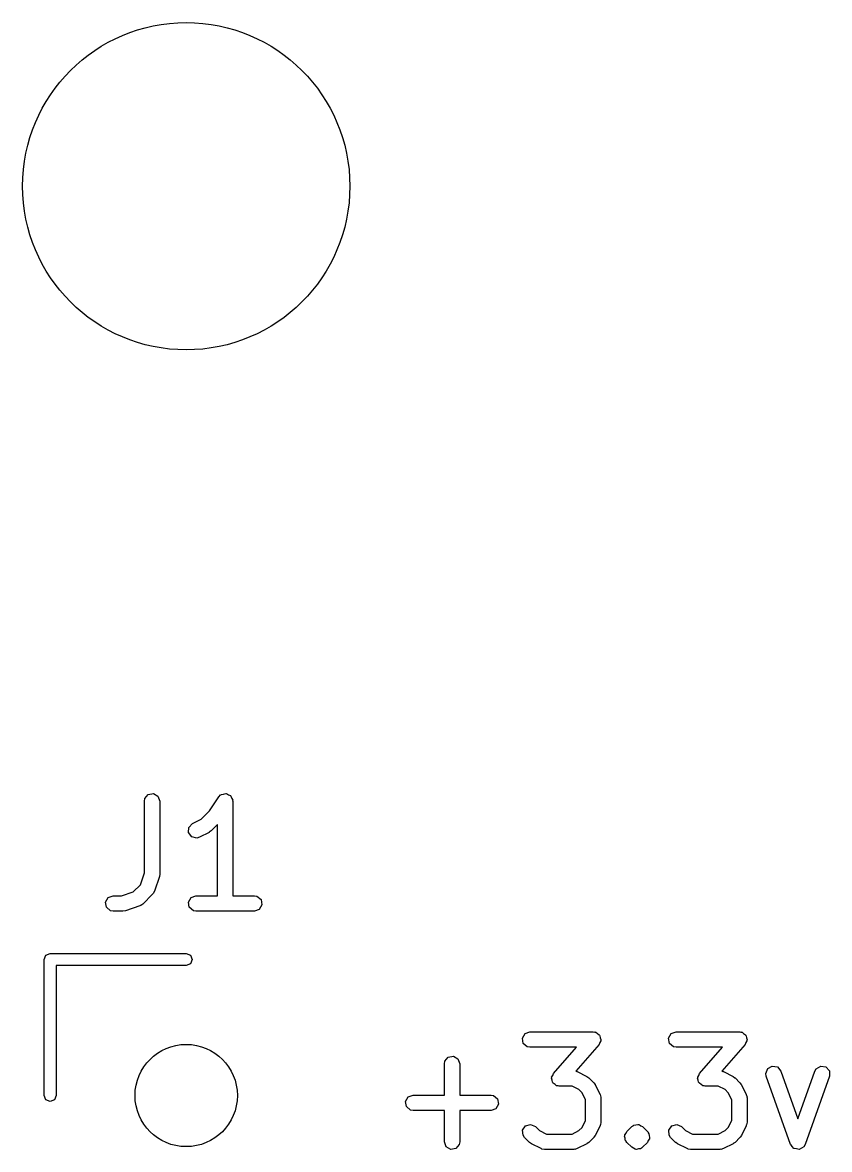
# Model space of a CAD drawing. Extents: x 123.1 to 171.8, y -132.4 to -71.4.
# Drawn here: x 124.13 to 132.02, y -83.08 to -72.06 of the extents above; entities that cross this region are included whole.
import ezdxf

# ---------------------------------------------------------------- set-up
doc = ezdxf.new("R2010")
doc.units = 0
doc.layers.add('BLACK', color=7, linetype='CONTINUOUS')

msp = doc.modelspace()

# ---------------------------------------------------------------- linework, layer by layer
at = {"layer": 'BLACK', "linetype": 'CONTINUOUS'}
for p, q in [((125.322, -79.6724), (125.326, -79.6467)), ((125.326, -79.6467), (125.359, -79.6074)), ((125.359, -79.6074), (125.41, -79.5985)), ((125.41, -79.5985), (125.454, -79.6242)), ((125.454, -79.6242), (125.472, -79.6724)), ((125.957, -79.7675), (126.049, -79.6308)), ((126.049, -79.6308), (126.067, -79.6119)), ((126.067, -79.6119), (126.071, -79.6107)), ((126.071, -79.6107), (126.073, -79.6074)), ((126.073, -79.6074), (126.095, -79.6037)), ((126.095, -79.6037), (126.116, -79.5975)), ((126.116, -79.5975), (126.12, -79.5993)), ((126.12, -79.5993), (126.124, -79.5985)), ((126.124, -79.5985), (126.143, -79.6094)), ((126.143, -79.6094), (126.163, -79.6181)), ((126.163, -79.6181), (126.165, -79.622)), ((126.165, -79.622), (126.168, -79.6242)), ((126.168, -79.6242), (126.176, -79.6446)), ((126.176, -79.6446), (126.185, -79.6641)), ((125.322, -80.3745), (125.322, -79.6724)), ((125.472, -79.6724), (125.472, -80.3867)), ((126.185, -79.6641), (126.184, -79.6683)), ((126.184, -79.6683), (126.186, -79.6724)), ((126.186, -79.6724), (126.186, -80.5974)), ((125.792, -79.891), (125.876, -79.8488)), ((125.876, -79.8488), (125.957, -79.7675)), ((125.753, -79.9795), (125.756, -79.9283)), ((125.784, -80.0207), (125.753, -79.9795)), ((125.756, -79.9283), (125.792, -79.891)), ((125.954, -79.9776), (125.859, -80.0252)), ((125.955, -79.9764), (125.954, -79.9776)), ((125.974, -79.9635), (125.955, -79.9764)), ((126.036, -79.9011), (125.974, -79.9635)), ((126.036, -80.5974), (126.036, -79.9011)), ((125.834, -80.0326), (125.784, -80.0207)), ((125.859, -80.0252), (125.834, -80.0326)), ((125.283, -80.489), (125.322, -80.3745)), ((125.468, -80.4104), (125.42, -80.5532)), ((125.472, -80.3867), (125.468, -80.4087)), ((125.468, -80.4087), (125.468, -80.4104)), ((125.213, -80.5592), (125.283, -80.489)), ((124.942, -80.6594), (124.968, -80.6149)), ((124.968, -80.6149), (125.016, -80.5974)), ((125.016, -80.5974), (125.099, -80.5974)), ((125.099, -80.5974), (125.213, -80.5592)), ((125.402, -80.5826), (125.307, -80.6778)), ((125.404, -80.5785), (125.402, -80.5826)), ((125.408, -80.5761), (125.404, -80.5785)), ((125.42, -80.5532), (125.408, -80.5761)), ((125.751, -80.6594), (125.777, -80.6149)), ((125.777, -80.6149), (125.825, -80.5974)), ((125.825, -80.5974), (126.036, -80.5974)), ((126.186, -80.5974), (126.397, -80.5974)), ((126.397, -80.5974), (126.422, -80.6019)), ((126.422, -80.6019), (126.462, -80.6349)), ((126.462, -80.6349), (126.471, -80.6854)), ((124.951, -80.7099), (124.942, -80.6594)), ((124.99, -80.7429), (124.951, -80.7099)), ((125.016, -80.7474), (124.99, -80.7429)), ((125.111, -80.7474), (125.016, -80.7474)), ((125.112, -80.7468), (125.111, -80.7474)), ((125.135, -80.7435), (125.112, -80.7468)), ((125.278, -80.6959), (125.135, -80.7435)), ((125.281, -80.6931), (125.278, -80.6959)), ((125.286, -80.6927), (125.281, -80.6931)), ((125.307, -80.6778), (125.286, -80.6927)), ((125.76, -80.7099), (125.751, -80.6594)), ((125.8, -80.7429), (125.76, -80.7099)), ((125.825, -80.7474), (125.8, -80.7429)), ((126.397, -80.7474), (125.825, -80.7474)), ((126.445, -80.7298), (126.397, -80.7474)), ((126.471, -80.6854), (126.445, -80.7298)), ((124.34, -81.22), (124.358, -81.1776)), ((124.358, -81.1776), (124.4, -81.16)), ((124.4, -81.16), (125.73, -81.16)), ((125.73, -81.16), (125.772, -81.1776)), ((125.772, -81.1776), (125.79, -81.22)), ((124.34, -82.55), (124.34, -81.22)), ((125.73, -81.28), (124.46, -81.28)), ((124.46, -81.28), (124.46, -82.55)), ((125.772, -81.2624), (125.73, -81.28)), ((125.79, -81.22), (125.772, -81.2624)), ((129.017, -81.9894), (129.043, -81.9449)), ((129.043, -81.9449), (129.091, -81.9274)), ((129.091, -81.9274), (129.71, -81.9274)), ((129.71, -81.9274), (129.721, -81.9293)), ((129.721, -81.9293), (129.725, -81.9288)), ((129.725, -81.9288), (129.727, -81.9304)), ((129.727, -81.9304), (129.736, -81.9319)), ((129.736, -81.9319), (129.751, -81.9449)), ((129.751, -81.9449), (129.768, -81.9554)), ((129.768, -81.9554), (129.77, -81.961)), ((129.77, -81.961), (129.775, -81.9649)), ((129.775, -81.9649), (129.778, -81.9848)), ((130.446, -81.9894), (130.471, -81.9449)), ((130.471, -81.9449), (130.52, -81.9274)), ((130.52, -81.9274), (131.139, -81.9274)), ((131.139, -81.9274), (131.15, -81.9293)), ((131.15, -81.9293), (131.153, -81.9288)), ((131.153, -81.9288), (131.156, -81.9304)), ((131.156, -81.9304), (131.164, -81.9319)), ((131.164, -81.9319), (131.18, -81.9449)), ((131.18, -81.9449), (131.197, -81.9554)), ((131.197, -81.9554), (131.199, -81.961)), ((131.199, -81.961), (131.204, -81.9649)), ((131.204, -81.9649), (131.207, -81.9848)), ((129.026, -82.0399), (129.017, -81.9894)), ((129.065, -82.0729), (129.026, -82.0399)), ((129.091, -82.0774), (129.065, -82.0729)), ((129.545, -82.0774), (129.091, -82.0774)), ((129.32, -82.3339), (129.545, -82.0774)), ((129.766, -82.0518), (129.539, -82.3118)), ((129.774, -82.0329), (129.766, -82.0518)), ((129.784, -82.0154), (129.774, -82.0329)), ((129.778, -81.9848), (129.785, -82.0039)), ((129.785, -82.0039), (129.783, -82.0095)), ((129.783, -82.0095), (129.784, -82.0154)), ((130.455, -82.0399), (130.446, -81.9894)), ((130.494, -82.0729), (130.455, -82.0399)), ((130.52, -82.0774), (130.494, -82.0729)), ((130.973, -82.0774), (130.52, -82.0774)), ((130.749, -82.3339), (130.973, -82.0774)), ((131.195, -82.0518), (130.968, -82.3118)), ((131.202, -82.0329), (131.195, -82.0518)), ((131.212, -82.0154), (131.202, -82.0329)), ((131.207, -81.9848), (131.214, -82.0039)), ((131.214, -82.0039), (131.211, -82.0095)), ((131.211, -82.0095), (131.212, -82.0154)), ((128.259, -82.2148), (128.292, -82.1755)), ((128.292, -82.1755), (128.342, -82.1666)), ((128.342, -82.1666), (128.387, -82.1923)), ((128.254, -82.2405), (128.259, -82.2148)), ((128.254, -82.5464), (128.254, -82.2405)), ((128.387, -82.1923), (128.404, -82.2405)), ((128.404, -82.2405), (128.404, -82.5464)), ((131.397, -82.3353), (131.415, -82.2872)), ((131.415, -82.2872), (131.459, -82.2618)), ((131.459, -82.2618), (131.51, -82.271)), ((131.51, -82.271), (131.543, -82.3105)), ((131.877, -82.3105), (131.89, -82.2879)), ((131.89, -82.2879), (131.935, -82.2619)), ((131.935, -82.2619), (131.985, -82.2705)), ((131.985, -82.2705), (132.018, -82.3096)), ((129.302, -82.3818), (129.304, -82.3762)), ((129.308, -82.4009), (129.302, -82.3818)), ((129.303, -82.3703), (129.313, -82.3528)), ((129.304, -82.3762), (129.303, -82.3703)), ((129.312, -82.4208), (129.308, -82.4009)), ((129.313, -82.3528), (129.32, -82.3339)), ((129.539, -82.3118), (129.545, -82.3129)), ((129.545, -82.3129), (129.549, -82.3157)), ((129.549, -82.3157), (129.553, -82.3163)), ((129.553, -82.3163), (129.648, -82.3639)), ((129.648, -82.3639), (129.666, -82.3772)), ((129.666, -82.3772), (129.668, -82.3779)), ((129.668, -82.3779), (129.715, -82.4255)), ((130.73, -82.3818), (130.732, -82.3762)), ((130.737, -82.4009), (130.73, -82.3818)), ((130.731, -82.3703), (130.741, -82.3528)), ((130.732, -82.3762), (130.731, -82.3703)), ((130.74, -82.4208), (130.737, -82.4009)), ((130.741, -82.3528), (130.749, -82.3339)), ((130.968, -82.3118), (130.974, -82.3129)), ((130.974, -82.3129), (130.977, -82.3157)), ((130.977, -82.3157), (130.982, -82.3163)), ((130.982, -82.3163), (131.077, -82.3639)), ((131.077, -82.3639), (131.095, -82.3772)), ((131.095, -82.3772), (131.096, -82.3779)), ((131.096, -82.3779), (131.144, -82.4255)), ((131.401, -82.3609), (131.397, -82.3353)), ((131.639, -83.0276), (131.401, -82.3609)), ((131.543, -82.3105), (131.71, -82.7794)), ((131.71, -82.7794), (131.877, -82.3105)), ((132.019, -82.3609), (131.781, -83.0276)), ((132.018, -82.3096), (132.019, -82.3609)), ((129.316, -82.4247), (129.312, -82.4208)), ((129.318, -82.4303), (129.316, -82.4247)), ((129.336, -82.4408), (129.318, -82.4303)), ((129.351, -82.4538), (129.336, -82.4408)), ((129.359, -82.4553), (129.351, -82.4538)), ((129.362, -82.4569), (129.359, -82.4553)), ((129.366, -82.4564), (129.362, -82.4569)), ((129.377, -82.4583), (129.366, -82.4564)), ((129.502, -82.4583), (129.377, -82.4583)), ((129.57, -82.4926), (129.502, -82.4583)), ((129.601, -82.523), (129.57, -82.4926)), ((129.715, -82.4255), (129.728, -82.4439)), ((129.728, -82.4439), (129.729, -82.445)), ((129.729, -82.445), (129.777, -82.5403)), ((130.745, -82.4247), (130.74, -82.4208)), ((130.747, -82.4303), (130.745, -82.4247)), ((130.764, -82.4408), (130.747, -82.4303)), ((130.78, -82.4538), (130.764, -82.4408)), ((130.788, -82.4553), (130.78, -82.4538)), ((130.791, -82.4569), (130.788, -82.4553)), ((130.794, -82.4564), (130.791, -82.4569)), ((130.805, -82.4583), (130.794, -82.4564)), ((130.93, -82.4583), (130.805, -82.4583)), ((130.999, -82.4926), (130.93, -82.4583)), ((131.029, -82.523), (130.999, -82.4926)), ((131.144, -82.4255), (131.157, -82.4439)), ((131.157, -82.4439), (131.158, -82.445)), ((131.158, -82.445), (131.206, -82.5403)), ((124.358, -82.5924), (124.34, -82.55)), ((124.4, -82.61), (124.358, -82.5924)), ((124.442, -82.5924), (124.4, -82.61)), ((124.46, -82.55), (124.442, -82.5924)), ((127.874, -82.6084), (127.9, -82.564)), ((127.883, -82.6589), (127.874, -82.6084)), ((127.9, -82.564), (127.948, -82.5464)), ((127.948, -82.5464), (128.254, -82.5464)), ((128.404, -82.5464), (128.71, -82.5464)), ((128.71, -82.5464), (128.736, -82.551)), ((128.736, -82.551), (128.775, -82.5839)), ((128.775, -82.5839), (128.784, -82.6345)), ((129.635, -82.5915), (129.601, -82.523)), ((129.635, -82.7942), (129.635, -82.5915)), ((129.777, -82.5403), (129.785, -82.5652)), ((129.785, -82.5652), (129.783, -82.5696)), ((129.783, -82.5696), (129.785, -82.5738)), ((129.785, -82.5738), (129.785, -82.8119)), ((131.064, -82.5915), (131.029, -82.523)), ((131.064, -82.7942), (131.064, -82.5915)), ((131.206, -82.5403), (131.213, -82.5652)), ((131.213, -82.5652), (131.212, -82.5696)), ((131.212, -82.5696), (131.214, -82.5738)), ((131.214, -82.5738), (131.214, -82.8119)), ((127.922, -82.6919), (127.883, -82.6589)), ((127.948, -82.6964), (127.922, -82.6919)), ((128.254, -82.6964), (127.948, -82.6964)), ((128.254, -83.0024), (128.254, -82.6964)), ((128.71, -82.6964), (128.404, -82.6964)), ((128.404, -82.6964), (128.404, -83.0024)), ((128.758, -82.6789), (128.71, -82.6964)), ((128.784, -82.6345), (128.758, -82.6789)), ((129.019, -82.8877), (129.048, -82.8457)), ((129.048, -82.8457), (129.097, -82.8324)), ((129.097, -82.8324), (129.144, -82.8541)), ((129.601, -82.8627), (129.635, -82.7942)), ((129.777, -82.8454), (129.729, -82.9407)), ((129.778, -82.841), (129.777, -82.8454)), ((129.78, -82.8376), (129.778, -82.841)), ((129.785, -82.8119), (129.78, -82.8376)), ((130.086, -82.8541), (130.094, -82.8484)), ((130.094, -82.8484), (130.096, -82.8457)), ((130.096, -82.8457), (130.099, -82.8448)), ((130.099, -82.8447), (130.101, -82.8422)), ((130.099, -82.8448), (130.099, -82.8447)), ((130.101, -82.8422), (130.103, -82.8418)), ((130.103, -82.8418), (130.107, -82.8392)), ((130.107, -82.8392), (130.126, -82.8375)), ((130.126, -82.8375), (130.145, -82.8324)), ((130.145, -82.8324), (130.148, -82.8339)), ((130.148, -82.8339), (130.152, -82.8333)), ((130.152, -82.8333), (130.155, -82.835)), ((130.155, -82.835), (130.158, -82.8347)), ((130.158, -82.8347), (130.174, -82.8459)), ((130.174, -82.8459), (130.192, -82.8541)), ((130.447, -82.8877), (130.477, -82.8457)), ((130.477, -82.8457), (130.526, -82.8324)), ((130.526, -82.8324), (130.573, -82.8541)), ((131.029, -82.8627), (131.064, -82.7942)), ((131.206, -82.8454), (131.158, -82.9407)), ((131.209, -82.8376), (131.206, -82.841)), ((131.206, -82.841), (131.206, -82.8454)), ((131.214, -82.8119), (131.209, -82.8376)), ((129.023, -82.9388), (129.019, -82.8877)), ((129.038, -82.9602), (129.023, -82.9388)), ((129.086, -83.0078), (129.038, -82.9602)), ((129.144, -82.8541), (129.183, -82.8931)), ((129.183, -82.8931), (129.252, -82.9274)), ((129.252, -82.9274), (129.502, -82.9274)), ((129.502, -82.9274), (129.57, -82.8931)), ((129.57, -82.8931), (129.601, -82.8627)), ((129.715, -82.9602), (129.668, -83.0078)), ((129.716, -82.9587), (129.715, -82.9602)), ((129.729, -82.9407), (129.716, -82.9587)), ((130.016, -82.9482), (130.019, -82.9421)), ((130.021, -82.967), (130.016, -82.9482)), ((130.019, -82.9354), (130.03, -82.9194)), ((130.019, -82.9421), (130.019, -82.9354)), ((130.03, -82.9194), (130.038, -82.9017)), ((130.038, -82.9017), (130.086, -82.8541)), ((130.192, -82.8541), (130.239, -82.9017)), ((130.239, -82.9017), (130.245, -82.9098)), ((130.245, -82.9098), (130.248, -82.9117)), ((130.248, -82.9117), (130.248, -82.915)), ((130.248, -82.915), (130.254, -82.9231)), ((130.254, -82.9231), (130.256, -82.9425)), ((130.256, -82.9425), (130.261, -82.9613)), ((130.452, -82.9388), (130.447, -82.8877)), ((130.466, -82.9602), (130.452, -82.9388)), ((130.514, -83.0078), (130.466, -82.9602)), ((130.573, -82.8541), (130.612, -82.8931)), ((130.612, -82.8931), (130.68, -82.9274)), ((130.68, -82.9274), (130.93, -82.9274)), ((130.93, -82.9274), (130.999, -82.8931)), ((130.999, -82.8931), (131.029, -82.8627)), ((131.144, -82.9602), (131.096, -83.0078)), ((131.145, -82.9587), (131.144, -82.9602)), ((131.158, -82.9407), (131.145, -82.9587)), ((128.272, -83.0506), (128.254, -83.0024)), ((128.316, -83.0762), (128.272, -83.0506)), ((128.367, -83.0673), (128.316, -83.0762)), ((128.4, -83.028), (128.367, -83.0673)), ((128.404, -83.0024), (128.4, -83.028)), ((129.087, -83.0085), (129.086, -83.0078)), ((129.105, -83.0218), (129.087, -83.0085)), ((129.2, -83.0695), (129.105, -83.0218)), ((129.205, -83.07), (129.2, -83.0695)), ((129.208, -83.0729), (129.205, -83.07)), ((129.553, -83.0695), (129.528, -83.0769)), ((129.648, -83.0218), (129.553, -83.0695)), ((129.649, -83.0207), (129.648, -83.0218)), ((129.668, -83.0078), (129.649, -83.0207)), ((130.023, -82.9865), (130.021, -82.967)), ((130.029, -82.9946), (130.023, -82.9865)), ((130.03, -82.9978), (130.029, -82.9946)), ((130.032, -82.9997), (130.03, -82.9978)), ((130.038, -83.0078), (130.032, -82.9997)), ((130.086, -83.0554), (130.038, -83.0078)), ((130.103, -83.0636), (130.086, -83.0554)), ((130.119, -83.0748), (130.103, -83.0636)), ((130.17, -83.0704), (130.151, -83.0721)), ((130.174, -83.0677), (130.17, -83.0704)), ((130.176, -83.0673), (130.174, -83.0677)), ((130.178, -83.0648), (130.176, -83.0673)), ((130.182, -83.0638), (130.178, -83.0647)), ((130.178, -83.0647), (130.178, -83.0648)), ((130.184, -83.0611), (130.182, -83.0638)), ((130.192, -83.0554), (130.184, -83.0611)), ((130.239, -83.0078), (130.192, -83.0554)), ((130.247, -82.9901), (130.239, -83.0078)), ((130.259, -82.9742), (130.247, -82.9901)), ((130.261, -82.9613), (130.258, -82.9674)), ((130.258, -82.9674), (130.259, -82.9742)), ((130.516, -83.0085), (130.514, -83.0078)), ((130.534, -83.0218), (130.516, -83.0085)), ((130.629, -83.0695), (130.534, -83.0218)), ((130.633, -83.07), (130.629, -83.0695)), ((130.637, -83.0729), (130.633, -83.07)), ((130.982, -83.0695), (130.957, -83.0769)), ((131.077, -83.0218), (130.982, -83.0695)), ((131.078, -83.0207), (131.077, -83.0218)), ((131.096, -83.0078), (131.078, -83.0207)), ((131.64, -83.028), (131.639, -83.0276)), ((131.64, -83.0285), (131.64, -83.028)), ((131.656, -83.0477), (131.64, -83.0285)), ((131.672, -83.0671), (131.656, -83.0477)), ((131.673, -83.0672), (131.672, -83.0671)), ((131.673, -83.0676), (131.673, -83.0672)), ((131.698, -83.0718), (131.673, -83.0676)), ((131.745, -83.0634), (131.723, -83.0762)), ((131.767, -83.0509), (131.745, -83.0634)), ((131.768, -83.0502), (131.767, -83.0505)), ((131.767, -83.0505), (131.767, -83.0509)), ((131.781, -83.0276), (131.768, -83.0502)), ((129.234, -83.0774), (129.208, -83.0729)), ((129.52, -83.0774), (129.234, -83.0774)), ((129.524, -83.0758), (129.52, -83.0774)), ((129.528, -83.0769), (129.524, -83.0758)), ((130.123, -83.0745), (130.119, -83.0748)), ((130.126, -83.0762), (130.123, -83.0745)), ((130.129, -83.0756), (130.126, -83.0762)), ((130.132, -83.0771), (130.129, -83.0756)), ((130.151, -83.0721), (130.132, -83.0771)), ((130.662, -83.0774), (130.637, -83.0729)), ((130.948, -83.0774), (130.662, -83.0774)), ((130.952, -83.0758), (130.948, -83.0774)), ((130.957, -83.0769), (130.952, -83.0758)), ((131.723, -83.0763), (131.698, -83.0718)), ((131.723, -83.0762), (131.723, -83.0761)), ((131.723, -83.0761), (131.723, -83.0763))]:
    msp.add_line(p, q, dxfattribs=at)
at = {"layer": 'BLACK'}
for centre, radius in [((125.73, -73.66), 1.6), ((125.73, -82.55), 0.5)]:
    msp.add_circle(centre, radius, dxfattribs=at)

doc.saveas('drawing.dxf')
